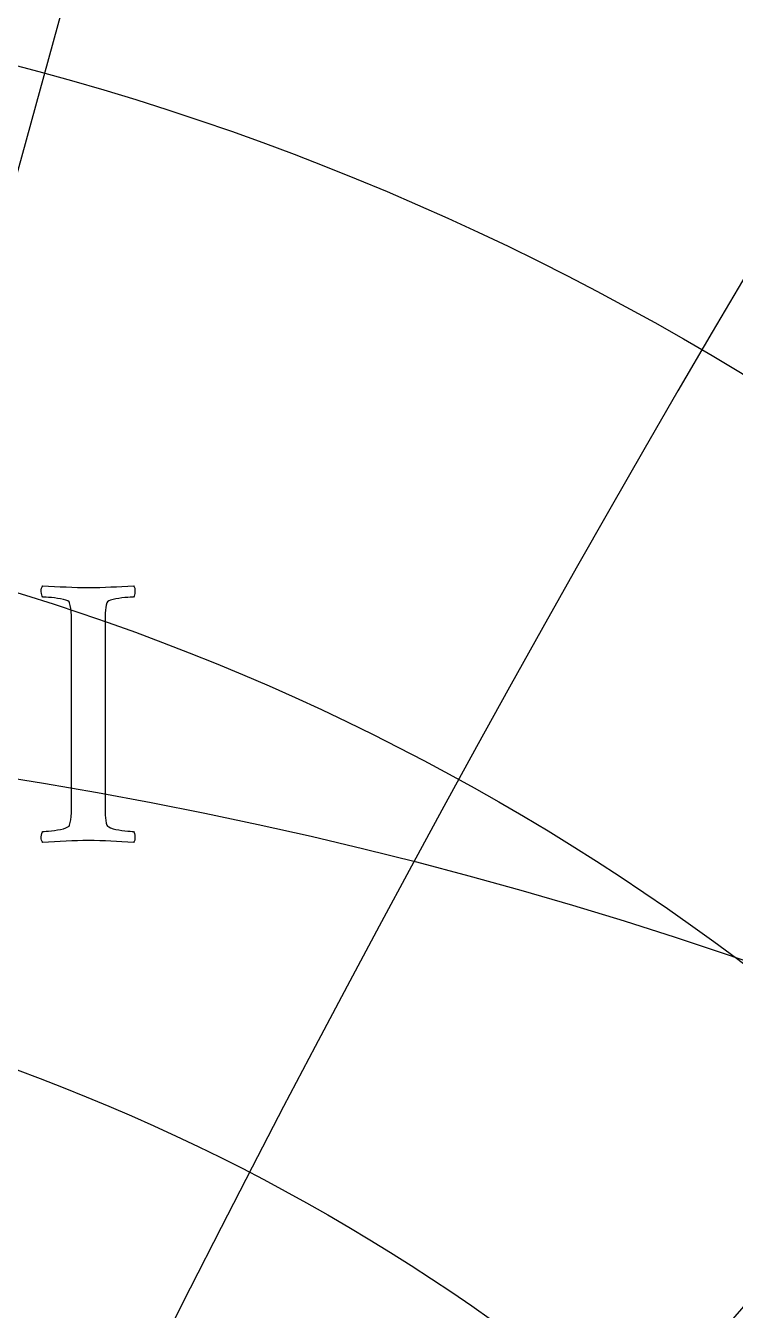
# Model space of a CAD drawing. Header units: millimetres. Extents: x -69 to 69, y -69 to 71.
# Drawn here: x 7.19 to 14.45, y 38.78 to 51.92 of the extents above; entities that cross this region are included whole.
import ezdxf

# ---------------------------------------------------------------- set-up
doc = ezdxf.new("R2010")
doc.units = ezdxf.units.MM
for name, color, linetype in [('ENGRAVE', 7, 'Continuous'), ('ENGRAVE_FINE', 8, 'Continuous'), ('TEXT', 5, 'Continuous')]:
    doc.layers.add(name, color=color, linetype=linetype)

msp = doc.modelspace()

# ---------------------------------------------------------------- linework, layer by layer
at = {"layer": 'ENGRAVE'}
for centre, radius in [((0, 0), 68.4), ((0, 28.424), 36.7224), ((0, 26.228), 32.1226), ((0, 24.4499), 27.9737), ((0, 23.0047), 24.1772), ((0, 0), 44.7739), ((0, 21.8307), 20.6582)]:
    msp.add_circle(centre, radius, dxfattribs=at)
for centre, radius, start, end in [((0, 31.1576), 41.9068, 131.64088, 48.35912), ((0, 34.6003), 47.863, 158.93428, 21.06572), ((0, 39.0076), 54.8629, 178.03137, 1.96863)]:
    msp.add_arc(centre, radius, start, end, dxfattribs=at)
at = {"layer": 'ENGRAVE_FINE'}
for centre, radius, start, end in [((359.1049, -44.7739), 364.6446, 162.097312, 175.849134), ((359.1049, -44.7739), 364.6446, 162.097312, 175.849134), ((-173.9699, -44.7739), 185.1349, 8.354592, 35.979906), ((-173.9699, -44.7739), 185.1349, 8.354592, 35.979906), ((173.9699, -44.7739), 185.1349, 144.020094, 171.645408), ((173.9699, -44.7739), 185.1349, 144.020094, 171.645408), ((-109.6732, -44.7739), 126.6398, 12.666469, 54.396525), ((-109.6732, -44.7739), 126.6398, 12.666469, 54.396525), ((109.6732, -44.7739), 126.6398, 125.603475, 167.333531), ((109.6732, -44.7739), 126.6398, 125.603475, 167.333531), ((-75.4617, -44.7739), 98.5082, 17.146853, 73.284845), ((-75.4617, -44.7739), 98.5082, 17.146853, 73.284845), ((75.4617, -44.7739), 98.5082, 106.715155, 162.853147), ((75.4617, -44.7739), 98.5082, 106.715155, 162.853147)]:
    msp.add_arc(centre, radius, start, end, dxfattribs=at)
at = {"layer": 'TEXT'}
msp.add_lwpolyline([(7.8335, 46.1727), (7.8917, 46.173), (7.9492, 46.1742), (8.006, 46.1761), (8.062, 46.1787), (8.1183, 46.1816), (8.1758, 46.1843), (8.2346, 46.1867), (8.2946, 46.1888), (8.3016, 46.1792), (8.3062, 46.1666), (8.3086, 46.1509), (8.3088, 46.1322), (8.3071, 46.1135), (8.3042, 46.0978), (8.3, 46.0852), (8.2946, 46.0756), (8.2799, 46.0752), (8.2602, 46.0741), (8.2354, 46.0722), (8.2056, 46.0695), (8.1738, 46.0661), (8.1429, 46.0619), (8.1131, 46.057), (8.0843, 46.0513), (8.059, 46.0445), (8.0398, 46.0361), (8.0266, 46.0263), (8.0195, 46.0149), (8.0141, 45.9931), (8.0099, 45.9684), (8.007, 45.9406), (8.0054, 45.9097), (8.0045, 45.8766), (8.0039, 45.842), (8.0035, 45.8058), (8.0034, 45.7681), (8.0034, 45.7621), (8.0034, 45.756), (8.0034, 45.7499), (8.0034, 45.7439), (8.0034, 45.7378), (8.0034, 45.7317), (8.0034, 45.7257), (8.0034, 45.7196), (8.0034, 44.0328), (8.0034, 44.0267), (8.0034, 44.0206), (8.0034, 44.0146), (8.0034, 44.0085), (8.0034, 44.0024), (8.0034, 43.9964), (8.0034, 43.9903), (8.0034, 43.9842), (8.0035, 43.9467), (8.0039, 43.9109), (8.0045, 43.8769), (8.0054, 43.8447), (8.007, 43.8147), (8.0099, 43.7875), (8.0141, 43.7631), (8.0195, 43.7415), (8.0266, 43.7317), (8.0398, 43.7223), (8.059, 43.7134), (8.0843, 43.7051), (8.1131, 43.6976), (8.1429, 43.6915), (8.1738, 43.6865), (8.2056, 43.6829), (8.2354, 43.6802), (8.2602, 43.6783), (8.2799, 43.6772), (8.2946, 43.6768), (8.3, 43.6672), (8.3042, 43.6545), (8.3071, 43.6389), (8.3088, 43.6202), (8.3086, 43.6014), (8.3062, 43.5858), (8.3016, 43.5731), (8.2946, 43.5635), (8.2346, 43.5674), (8.1758, 43.5711), (8.1183, 43.5745), (8.062, 43.5777), (8.006, 43.5803), (7.9492, 43.5822), (7.8917, 43.5834), (7.8335, 43.5837), (7.7766, 43.5834), (7.7192, 43.5822), (7.6613, 43.5803), (7.6029, 43.5777), (7.544, 43.5745), (7.4846, 43.5711), (7.4246, 43.5674), (7.3642, 43.5635), (7.3573, 43.5731), (7.3526, 43.5858), (7.3502, 43.6014), (7.3501, 43.6202), (7.3517, 43.6389), (7.3546, 43.6545), (7.3588, 43.6672), (7.3642, 43.6768), (7.3789, 43.6772), (7.3986, 43.6783), (7.4234, 43.6802), (7.4532, 43.6829), (7.4852, 43.6865), (7.5164, 43.6915), (7.5469, 43.6976), (7.5766, 43.7051), (7.6025, 43.7134), (7.6216, 43.7223), (7.6339, 43.7317), (7.6393, 43.7415), (7.6465, 43.7676), (7.6519, 43.7971), (7.6556, 43.8303), (7.6575, 43.8669), (7.6584, 43.9061), (7.659, 43.9468), (7.6594, 43.989), (7.6595, 44.0328), (7.6595, 45.7196), (7.6594, 45.7635), (7.659, 45.8061), (7.6584, 45.8474), (7.6575, 45.8875), (7.6556, 45.925), (7.6519, 45.9588), (7.6465, 45.9887), (7.6393, 46.0149), (7.6339, 46.0263), (7.6216, 46.0361), (7.6025, 46.0445), (7.5766, 46.0513), (7.5469, 46.057), (7.5164, 46.0619), (7.4852, 46.0661), (7.4532, 46.0695), (7.4234, 46.0722), (7.3986, 46.0741), (7.3789, 46.0752), (7.3642, 46.0756), (7.3588, 46.0852), (7.3546, 46.0978), (7.3517, 46.1135), (7.3501, 46.1322), (7.3502, 46.1509), (7.3526, 46.1666), (7.3573, 46.1792), (7.3642, 46.1888), (7.4246, 46.1867), (7.4846, 46.1843), (7.544, 46.1816), (7.6029, 46.1787), (7.6613, 46.1761), (7.7192, 46.1742), (7.7766, 46.173), (7.8335, 46.1727)], close=True, dxfattribs=at)

doc.saveas('drawing.dxf')
